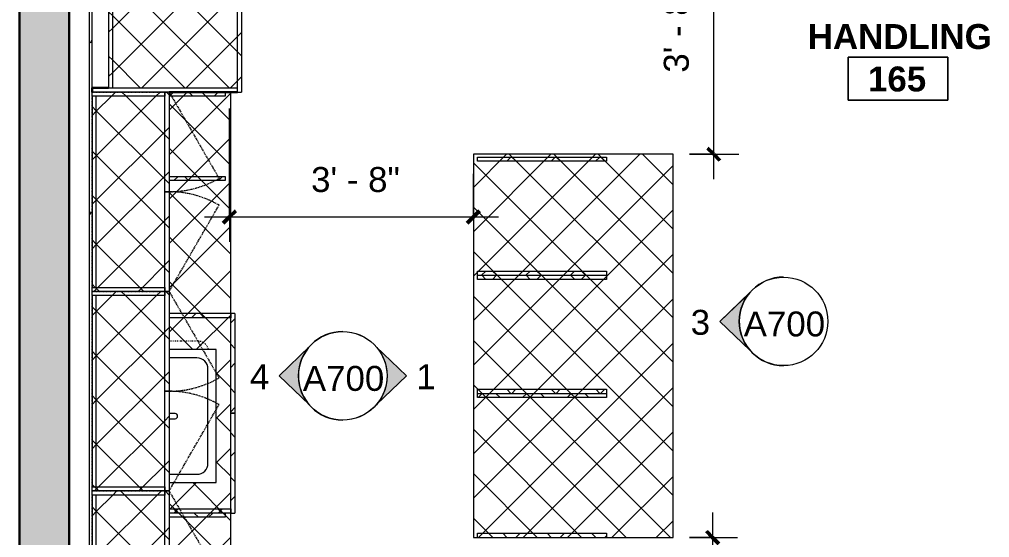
# Model space of a CAD drawing. Header units: inches. Extents: x -545 to 1083, y -2066 to -269.
# Drawn here: x -529.2 to -354.2, y -1870.6 to -1777.1 of the extents above; entities that cross this region are included whole.
import ezdxf

# ---------------------------------------------------------------- set-up
doc = ezdxf.new("R2010")
doc.units = ezdxf.units.IN
doc.header["$MEASUREMENT"] = 0
for name, pattern in [('Dash', [0.25, 0.125, -0.125]), ('Dash dot dot', [0.8125, 0.25, -0.1875, 0, -0.1875, 0, -0.1875]), ('Hidden', [0.28125, 0.1875, -0.09375])]:
    doc.linetypes.add(name, pattern=pattern)
for name, color, linetype, lineweight in [('A-ANNO-DIMS', 211, 'Continuous', 9), ('A-ANNO-DIMS-48', 211, 'Continuous', 9), ('A-AREA-IDEN', 2, 'Continuous', 9), ('A-WALL', 113, 'Continuous', 18), ('A-WALL-PATT', 111, 'Continuous', 18), ('G-ANNO-SYMB', 111, 'Continuous', 9), ('I-WALL', 2, 'Continuous', 18), ('P-SANR-FIXT', 6, 'Continuous', 9), ('Q-CASE', 31, 'Continuous', 9), ('Q-CASE-HDLN', 31, 'Dash', 9)]:
    doc.layers.add(name, color=color, linetype=linetype, lineweight=lineweight)
doc.styles.add('Arial', font='arial.ttf', dxfattribs={"height": 4.5})
doc.styles.add('Swis721 Lt BT', font='swissl.ttf', dxfattribs={"height": 4.5})
doc.styles.add('Swis721 Lt BT_B', font='', dxfattribs={"height": 4.5})
doc.styles.get('Swis721 Lt BT_B').set_extended_font_data('Swis721 Lt BT', bold=True)
doc.dimstyles.new('OTJ_-_3_32__Linear__1_2__Tolerance', dxfattribs={"dimscale": 12, "dimtxt": 4.748918, "dimasz": 0.1875, "dimexe": 0.375, "dimexo": 0.25, "dimgap": 0.25, "dimtad": 1, "dimdec": 1, "dimrnd": 0.5, "dimzin": 3, "dimdsep": 46, "dimlunit": 4, "dimtxsty": 'Swis721 Lt BT', "dimblk1": 'OBLIQUE', "dimblk2": 'OBLIQUE', "dimsah": 1, "dimcen": 0.09, "dimdle": 0.375, "dimazin": 0, "dimtfac": 1, "dimtdec": 4, "dimtix": 1, "dimtmove": 0, "dimatfit": 3, "dimfxl": 1, "dimtvp": 1, "dimfrac": 2, "dimtolj": 1, "dimtzin": 0, "dimarcsym": 2})
pattern_1 = [(315, (1808.969, -517.66), (4.006467, 4.006467), []), (45, (1808.969, -517.66), (-4.006467, 4.006467), [])]
pattern_2 = [(315, (1868.181, -516.66), (4.006467, 4.006467), []), (45, (1868.181, -516.66), (-4.006467, 4.006467), [])]
pattern_3 = [(315, (1864.203, -518.41), (4.006467, 4.006467), []), (45, (1864.203, -518.41), (-4.006467, 4.006467), [])]
pattern_4 = [(315, (1792.203, -518.41), (4.006467, 4.006467), []), (45, (1792.203, -518.41), (-4.006467, 4.006467), [])]
pattern_5 = [(315, (1828.203, -518.41), (4.006467, 4.006467), []), (45, (1828.203, -518.41), (-4.006467, 4.006467), [])]
pattern_6 = [(315, (1900.203, -518.41), (4.006467, 4.006467), []), (45, (1900.203, -518.41), (-4.006467, 4.006467), [])]
pattern_7 = [(315, (1886.203, -517.66), (4.006467, 4.006467), []), (45, (1886.203, -517.66), (-4.006467, 4.006467), [])]
pattern_8 = [(135, (-1842.587, 420.935), (-4.006467, -4.006467), []), (225, (-1842.587, 420.935), (4.006467, -4.006467), [])]
pattern_9 = [(135, (-1821.268, 420.935), (-4.006467, -4.006467), []), (225, (-1821.268, 420.935), (4.006467, -4.006467), [])]
pattern_10 = [(135, (-1799.948, 420.935), (-4.006467, -4.006467), []), (225, (-1799.948, 420.935), (4.006467, -4.006467), [])]

# ---------------------------------------------------------------- blocks, each defined once
blk = doc.blocks.new('Counter Top-Island - 48_ Depth-5955195-1ST FLOOR - CONSTRUCTION')
at = {"layer": 'Q-CASE'}
h = blk.add_hatch(dxfattribs=at)
h.set_pattern_fill('FP_3', color=256, style=0, pattern_type=2)
h.set_pattern_definition([(135, (-1848.698, 412.297), (-4.006467, -4.006467), []), (225, (-1848.698, 412.297), (4.006467, -4.006467), [])])
h.paths.add_polyline_path([(21.88, 1), (-47.26, 1), (-47.26, -35), (21.88, -35)], flags=0)
for p, q in [((21.88, 1), (-47.26, 1)), ((-47.26, 1), (-47.26, -35)), ((21.88, -35), (21.88, 1)), ((-47.26, -35), (21.88, -35))]:
    blk.add_line(p, q, dxfattribs=at)
blk = doc.blocks.new('Counter Top w Sink Hole - 24_ Depth-5965530-1ST FLOOR - CONSTRUCTION')
at = {"layer": 'Q-CASE'}
h = blk.add_hatch(dxfattribs=at)
h.set_pattern_fill('FP_4', color=256, style=0, pattern_type=2)
h.set_pattern_definition([(315, (1836.945, -516.047), (4.006467, 4.006467), []), (45, (1836.945, -516.047), (-4.006467, 4.006467), [])])
h.paths.add_polyline_path([(-47.26, -13.87), (-47.26, -25), (46.74, -25), (46.74, -13.87), (0.26, -13.87), (0.26, -22.37), (-23.74, -22.37), (-23.74, -13.87), (-43.26, -13.87)], flags=0)
for p, q in [((-47.26, -13.87), (-47.26, -25)), ((-47.26, -25), (46.74, -25))]:
    blk.add_line(p, q, dxfattribs=at)
at = {"layer": 'Q-CASE', "linetype": 'Dash dot dot'}
blk.add_line((1.82, -13.87), (1.82, -19), dxfattribs=at)
blk.add_arc((-0.18, -19), 2, 283.0657, 0, dxfattribs=at)
blk = doc.blocks.new('Sink Kitchen-Single - 30_ x 21_-V11-1ST FLOOR - CONSTRUCTION')
at = {"layer": 'P-SANR-FIXT'}
for p, q in [((-11.38, -1.91), (-11.38, -10.41)), ((-9.88, -1.91), (-9.88, -6.91)), ((11.12, -6.91), (11.12, -1.91)), ((12.62, -10.41), (12.62, -1.91)), ((-11.38, -10.41), (12.62, -10.41)), ((-7.88, -8.91), (9.12, -8.91))]:
    blk.add_line(p, q, dxfattribs=at)
for centre, start, end in [((-7.88, -6.91), 180, 270), ((9.12, -6.91), 270, 0)]:
    blk.add_arc(centre, 2, start, end, dxfattribs=at)
blk = doc.blocks.new('CW Drawers - UB 34_5_h x 24_d - 4 Equal Drawers-6047070-1ST FLOOR - CONSTRUCTION')
at = {"layer": 'Q-CASE'}
h = blk.add_hatch(dxfattribs=at)
h.set_pattern_fill('FP_19', color=256, style=0, pattern_type=2)
h.set_pattern_definition(pattern_1)
h.paths.add_polyline_path([(2.78, -25.61), (3.53, -25.61), (3.53, -15.49), (2.78, -15.49)], flags=0)
h = blk.add_hatch(dxfattribs=at)
h.set_pattern_fill('FP_19', color=256, style=0, pattern_type=2)
h.set_pattern_definition(pattern_1)
h.paths.add_polyline_path([(18.03, -25.61), (18.76, -25.61), (18.76, -15.49), (18.03, -15.49)], flags=0)
for p, q in [((2.78, -25.61), (2.78, -15.49)), ((3.53, -15.49), (3.53, -25.61)), ((18.03, -25.61), (18.03, -15.49)), ((3.53, -25.61), (2.78, -25.61)), ((18.76, -25.61), (18.03, -25.61))]:
    blk.add_line(p, q, dxfattribs=at)
blk = doc.blocks.new('CW Cupbd1 - UB 34_5_h x 24_d - 2 Doors 2-6046997-1ST FLOOR - CONSTRUCTION')
at = {"layer": 'Q-CASE'}
h = blk.add_hatch(dxfattribs=at)
h.set_pattern_fill('FP_20', color=256, style=0, pattern_type=2)
h.set_pattern_definition(pattern_2)
h.paths.add_polyline_path([(2, -25.61), (2.75, -25.61), (2.75, -14.49), (2, -14.49)], flags=0)
h = blk.add_hatch(dxfattribs=at)
h.set_pattern_fill('FP_20', color=256, style=0, pattern_type=2)
h.set_pattern_definition(pattern_2)
h.paths.add_polyline_path([(37.25, -25.61), (38, -25.61), (38, -14.49), (37.25, -14.49), (37.25, -22.02)], flags=0)
h = blk.add_hatch(dxfattribs=at)
h.set_pattern_fill('FP_20', color=256, style=0, pattern_type=2)
h.set_pattern_definition(pattern_2)
h.paths.add_polyline_path([(2, -25.61), (2, -26.36), (20, -26.36), (20, -25.61), (2.75, -25.61)], flags=0)
h = blk.add_hatch(dxfattribs=at)
h.set_pattern_fill('FP_20', color=256, style=0, pattern_type=2)
h.set_pattern_definition(pattern_2)
h.paths.add_polyline_path([(20, -26.36), (38, -26.36), (38, -25.61), (20, -25.61)], flags=0)
for p, q in [((2, -25.61), (2, -14.49)), ((2.75, -14.49), (2.75, -25.61)), ((37.25, -25.61), (37.25, -14.49)), ((38, -25.61), (38, -14.49)), ((2, -25.61), (2, -26.36)), ((2.75, -25.61), (2, -25.61)), ((20, -26.36), (20, -25.61)), ((20, -25.61), (20, -26.36)), ((38, -25.61), (37.25, -25.61)), ((38, -26.36), (38, -25.61)), ((20, -26.36), (2, -26.36)), ((38, -26.36), (20, -26.36))]:
    blk.add_line(p, q, dxfattribs=at)
blk = doc.blocks.new('CW Cupbd Ohead - 23_5_h x 13 7_8_d - 2 Doors - 1 Shelf-5963659-1ST FLOOR - CONSTRUCTION')
at = {"layer": 'Q-CASE'}
h = blk.add_hatch(dxfattribs=at)
h.set_pattern_fill('FP_21', color=256, style=0, pattern_type=2)
h.set_pattern_definition(pattern_3)
h.paths.add_polyline_path([(2, -15.45), (2.75, -15.45), (2.75, -2.36), (2, -2.36)], flags=0)
h = blk.add_hatch(dxfattribs=at)
h.set_pattern_fill('FP_21', color=256, style=0, pattern_type=2)
h.set_pattern_definition(pattern_3)
h.paths.add_polyline_path([(2.75, -3.11), (37.25, -3.11), (37.25, -2.36), (2.75, -2.36)], flags=0)
h = blk.add_hatch(dxfattribs=at)
h.set_pattern_fill('FP_21', color=256, style=0, pattern_type=2)
h.set_pattern_definition(pattern_3)
h.paths.add_polyline_path([(2.75, -15.45), (37.25, -15.45), (37.25, -3.11), (2.75, -3.11)], flags=0)
h = blk.add_hatch(dxfattribs=at)
h.set_pattern_fill('FP_21', color=256, style=0, pattern_type=2)
h.set_pattern_definition(pattern_3)
h.paths.add_polyline_path([(37.25, -15.45), (38, -15.45), (38, -2.36), (37.25, -2.36)], flags=0)
h = blk.add_hatch(dxfattribs=at)
h.set_pattern_fill('FP_21', color=256, style=0, pattern_type=2)
h.set_pattern_definition(pattern_3)
h.paths.add_polyline_path([(2, -16.24), (20, -16.24), (20, -15.45), (2, -15.45)], flags=0)
h = blk.add_hatch(dxfattribs=at)
h.set_pattern_fill('FP_21', color=256, style=0, pattern_type=2)
h.set_pattern_definition(pattern_3)
h.paths.add_polyline_path([(20, -15.45), (20, -16.24), (38, -16.24), (38, -15.45), (25.35, -15.45)], flags=0)
for p, q in [((2, -2.36), (2.75, -2.36)), ((2, -15.45), (2, -2.36)), ((2.75, -2.36), (2.75, -15.45)), ((37.25, -2.36), (2.75, -2.36)), ((2.75, -3.11), (37.25, -3.11)), ((37.25, -2.36), (38, -2.36)), ((37.25, -15.45), (37.25, -2.36)), ((38, -15.45), (38, -2.36)), ((2, -15.45), (20, -15.45)), ((2, -15.45), (2, -16.24)), ((2.75, -15.45), (2, -15.45)), ((20, -16.24), (20, -15.45)), ((20, -15.45), (38, -15.45)), ((20, -15.45), (20, -16.24)), ((38, -15.45), (37.25, -15.45)), ((38, -16.24), (38, -15.45)), ((20, -16.24), (2, -16.24)), ((38, -16.24), (20, -16.24))]:
    blk.add_line(p, q, dxfattribs=at)
at = {"layer": 'Q-CASE', "linetype": 'Hidden'}
for p, q in [((2, -16.24), (17.58, -25.24)), ((38, -16.24), (22.41, -25.24))]:
    blk.add_line(p, q, dxfattribs=at)
for centre, start, end in [((2, -16.24), 330, 0.5), ((38, -16.24), 179.5, 210)]:
    blk.add_arc(centre, 18, start, end, dxfattribs=at)
at = {"layer": 'Q-CASE-HDLN'}
for p, q in [((2, -16.24), (2, -2.36)), ((2, -2.36), (38, -2.36)), ((38, -2.36), (38, -16.24)), ((38, -16.24), (2, -16.24))]:
    blk.add_line(p, q, dxfattribs=at)
blk = doc.blocks.new('CW Cupbd1 - Fridge 80_h x 24_d - 2 Doors 2-5962834-1ST FLOOR - CONSTRUCTION')
at = {"layer": 'Q-CASE'}
h = blk.add_hatch(dxfattribs=at)
h.set_pattern_fill('FP_23', color=256, style=0, pattern_type=2)
h.set_pattern_definition(pattern_4)
h.paths.add_polyline_path([(2.75, -5.31), (2.75, -6.06), (34, -6.06), (34, -5.31), (4.68, -5.31)], flags=0)
h = blk.add_hatch(dxfattribs=at)
h.set_pattern_fill('FP_23', color=256, style=0, pattern_type=2)
h.set_pattern_definition(pattern_4)
h.paths.add_polyline_path([(2.75, -6.06), (2.75, -28.56), (34, -28.56), (34, -6.06), (4.68, -6.06)], flags=0)
h = blk.add_hatch(dxfattribs=at)
h.set_pattern_fill('FP_23', color=256, style=0, pattern_type=2)
h.set_pattern_definition(pattern_4)
h.paths.add_polyline_path([(2, -28.56), (2, -29.31), (18.37, -29.31), (18.37, -28.56), (4.68, -28.56)], flags=0)
h = blk.add_hatch(dxfattribs=at)
h.set_pattern_fill('FP_23', color=256, style=0, pattern_type=2)
h.set_pattern_definition(pattern_4)
h.paths.add_polyline_path([(18.37, -29.31), (34.75, -29.31), (34.75, -28.56), (18.37, -28.56)], flags=0)
at = {"layer": 'Q-CASE', "lineweight": 30}
for p, q in [((2.75, -2.36), (2, -2.36)), ((2.75, -5.31), (2.75, -2.36)), ((34.75, -2.36), (34, -2.36)), ((34, -2.36), (34, -5.31)), ((34.75, -28.56), (34.75, -2.36)), ((2, -16.24), (2, -28.56))]:
    blk.add_line(p, q, dxfattribs=at)
at = {"layer": 'Q-CASE'}
for p, q in [((34, -5.31), (2.75, -5.31)), ((2.75, -5.31), (2.75, -6.06)), ((2.75, -6.06), (2.75, -28.56)), ((2.75, -6.06), (34, -6.06)), ((34, -6.06), (34, -5.31)), ((34, -28.56), (34, -6.06)), ((2, -28.56), (18.37, -28.56)), ((2, -28.56), (2, -29.31)), ((18.37, -29.31), (2, -29.31)), ((18.37, -29.31), (18.37, -28.56)), ((18.37, -28.56), (34.75, -28.56)), ((18.37, -28.56), (18.37, -29.31)), ((34.75, -29.31), (18.37, -29.31)), ((34.75, -29.31), (34.75, -28.56))]:
    blk.add_line(p, q, dxfattribs=at)
blk = doc.blocks.new('CW Cupbd Ohead - 23_5_h x 13 7_8_d - 2 Doors - 1 Shelf-V14-1ST FLOOR - CONSTRUCTION')
at = {"layer": 'Q-CASE'}
h = blk.add_hatch(dxfattribs=at)
h.set_pattern_fill('FP_24', color=256, style=0, pattern_type=2)
h.set_pattern_definition(pattern_5)
h.paths.add_polyline_path([(2, -15.45), (2.75, -15.45), (2.75, -2.36), (2, -2.36)], flags=0)
h = blk.add_hatch(dxfattribs=at)
h.set_pattern_fill('FP_24', color=256, style=0, pattern_type=2)
h.set_pattern_definition(pattern_5)
h.paths.add_polyline_path([(2.75, -2.36), (2.75, -3.11), (37.25, -3.11), (37.25, -2.36), (6.46, -2.36)], flags=0)
h = blk.add_hatch(dxfattribs=at)
h.set_pattern_fill('FP_24', color=256, style=0, pattern_type=2)
h.set_pattern_definition(pattern_5)
h.paths.add_polyline_path([(2.75, -15.45), (37.25, -15.45), (37.25, -3.11), (2.75, -3.11)], flags=0)
h = blk.add_hatch(dxfattribs=at)
h.set_pattern_fill('FP_24', color=256, style=0, pattern_type=2)
h.set_pattern_definition(pattern_5)
h.paths.add_polyline_path([(37.25, -15.45), (38, -15.45), (38, -2.36), (37.25, -2.36)], flags=0)
h = blk.add_hatch(dxfattribs=at)
h.set_pattern_fill('FP_24', color=256, style=0, pattern_type=2)
h.set_pattern_definition(pattern_5)
h.paths.add_polyline_path([(2, -16.24), (20, -16.24), (20, -15.45), (2, -15.45)], flags=0)
h = blk.add_hatch(dxfattribs=at)
h.set_pattern_fill('FP_24', color=256, style=0, pattern_type=2)
h.set_pattern_definition(pattern_5)
h.paths.add_polyline_path([(20, -15.45), (20, -16.24), (38, -16.24), (38, -15.45)], flags=0)
for p, q in [((2, -2.36), (2.75, -2.36)), ((2, -15.45), (2, -2.36)), ((2.75, -2.36), (2.75, -15.45)), ((37.25, -2.36), (2.75, -2.36)), ((2.75, -3.11), (37.25, -3.11)), ((37.25, -2.36), (38, -2.36)), ((37.25, -15.45), (37.25, -2.36)), ((38, -15.45), (38, -2.36)), ((2, -15.45), (20, -15.45)), ((2, -15.45), (2, -16.24)), ((2.75, -15.45), (2, -15.45)), ((20, -16.24), (20, -15.45)), ((20, -15.45), (38, -15.45)), ((20, -15.45), (20, -16.24)), ((38, -15.45), (37.25, -15.45)), ((38, -16.24), (38, -15.45)), ((20, -16.24), (2, -16.24)), ((38, -16.24), (20, -16.24))]:
    blk.add_line(p, q, dxfattribs=at)
at = {"layer": 'Q-CASE', "linetype": 'Hidden'}
for p, q in [((2, -16.24), (17.58, -25.24)), ((38, -16.24), (22.41, -25.24))]:
    blk.add_line(p, q, dxfattribs=at)
for centre, start, end in [((2, -16.24), 330, 0.5), ((38, -16.24), 179.5, 210)]:
    blk.add_arc(centre, 18, start, end, dxfattribs=at)
at = {"layer": 'Q-CASE-HDLN'}
for p, q in [((2, -16.24), (2, -2.36)), ((2, -2.36), (38, -2.36)), ((38, -2.36), (38, -16.24)), ((38, -16.24), (2, -16.24))]:
    blk.add_line(p, q, dxfattribs=at)
blk = doc.blocks.new('CW Cupbd Ohead - 23_5_h x 13 7_8_d - 2 Doors - 1 Shelf-V15-1ST FLOOR - CONSTRUCTION')
at = {"layer": 'Q-CASE'}
h = blk.add_hatch(dxfattribs=at)
h.set_pattern_fill('FP_25', color=256, style=0, pattern_type=2)
h.set_pattern_definition(pattern_6)
h.paths.add_polyline_path([(2, -15.45), (2.75, -15.45), (2.75, -2.36), (2, -2.36)], flags=0)
h = blk.add_hatch(dxfattribs=at)
h.set_pattern_fill('FP_25', color=256, style=0, pattern_type=2)
h.set_pattern_definition(pattern_6)
h.paths.add_polyline_path([(2.75, -2.36), (2.75, -3.11), (37.25, -3.11), (37.25, -2.36)], flags=0)
h = blk.add_hatch(dxfattribs=at)
h.set_pattern_fill('FP_25', color=256, style=0, pattern_type=2)
h.set_pattern_definition(pattern_6)
h.paths.add_polyline_path([(2.75, -15.45), (37.25, -15.45), (37.25, -3.11), (2.75, -3.11)], flags=0)
h = blk.add_hatch(dxfattribs=at)
h.set_pattern_fill('FP_25', color=256, style=0, pattern_type=2)
h.set_pattern_definition(pattern_6)
h.paths.add_polyline_path([(37.25, -15.45), (38, -15.45), (38, -2.36), (37.25, -2.36)], flags=0)
h = blk.add_hatch(dxfattribs=at)
h.set_pattern_fill('FP_25', color=256, style=0, pattern_type=2)
h.set_pattern_definition(pattern_6)
h.paths.add_polyline_path([(2, -16.24), (20, -16.24), (20, -15.45), (2, -15.45)], flags=0)
h = blk.add_hatch(dxfattribs=at)
h.set_pattern_fill('FP_25', color=256, style=0, pattern_type=2)
h.set_pattern_definition(pattern_6)
h.paths.add_polyline_path([(20, -15.45), (20, -16.24), (38, -16.24), (38, -15.45)], flags=0)
for p, q in [((2, -2.36), (2.75, -2.36)), ((2, -15.45), (2, -2.36)), ((2.75, -2.36), (2.75, -15.45)), ((37.25, -2.36), (2.75, -2.36)), ((2.75, -3.11), (37.25, -3.11)), ((37.25, -2.36), (38, -2.36)), ((37.25, -15.45), (37.25, -2.36)), ((38, -15.45), (38, -2.36)), ((2, -15.45), (20, -15.45)), ((2, -15.45), (2, -16.24)), ((2.75, -15.45), (2, -15.45)), ((20, -16.24), (20, -15.45)), ((20, -15.45), (38, -15.45)), ((20, -15.45), (20, -16.24)), ((38, -15.45), (37.25, -15.45)), ((38, -16.24), (38, -15.45)), ((20, -16.24), (2, -16.24)), ((38, -16.24), (20, -16.24))]:
    blk.add_line(p, q, dxfattribs=at)
at = {"layer": 'Q-CASE', "linetype": 'Hidden'}
for p, q in [((2, -16.24), (17.58, -25.24)), ((38, -16.24), (22.41, -25.24))]:
    blk.add_line(p, q, dxfattribs=at)
for centre, start, end in [((2, -16.24), 330, 0.5), ((38, -16.24), 179.5, 210)]:
    blk.add_arc(centre, 18, start, end, dxfattribs=at)
at = {"layer": 'Q-CASE-HDLN'}
for p, q in [((2, -16.24), (2, -2.36)), ((2, -2.36), (38, -2.36)), ((38, -2.36), (38, -16.24)), ((38, -16.24), (2, -16.24))]:
    blk.add_line(p, q, dxfattribs=at)
blk = doc.blocks.new('CW Cupbd1 - UB 34_5_h x 24_d - 1 Door-6047030-1ST FLOOR - CONSTRUCTION')
at = {"layer": 'Q-CASE'}
h = blk.add_hatch(dxfattribs=at)
h.set_pattern_fill('FP_27', color=256, style=0, pattern_type=2)
h.set_pattern_definition(pattern_7)
h.paths.add_polyline_path([(2, -25.61), (2.75, -25.61), (2.75, -15.49), (2, -15.49)], flags=0)
h = blk.add_hatch(dxfattribs=at)
h.set_pattern_fill('FP_27', color=256, style=0, pattern_type=2)
h.set_pattern_definition(pattern_7)
h.paths.add_polyline_path([(19.27, -25.61), (20.02, -25.61), (20.02, -15.49), (19.27, -15.49)], flags=0)
for p, q in [((2, -25.61), (2, -15.49)), ((2.75, -15.49), (2.75, -25.61)), ((19.27, -25.61), (19.27, -15.49)), ((20.02, -25.61), (20.02, -15.49)), ((2.75, -25.61), (2, -25.61)), ((20.02, -25.61), (19.27, -25.61))]:
    blk.add_line(p, q, dxfattribs=at)
blk = doc.blocks.new('CW Cupbd1 - UB 42_h x 24_d - Open - 1 Shelf-5966500-1ST FLOOR - CONSTRUCTION')
at = {"layer": 'Q-CASE'}
h = blk.add_hatch(dxfattribs=at)
h.set_pattern_fill('FP_28', color=256, style=0, pattern_type=2)
h.set_pattern_definition(pattern_8)
h.paths.add_polyline_path([(2.75, -2.36), (2, -2.36), (2, -25.61), (2.75, -25.61)], flags=0)
h = blk.add_hatch(dxfattribs=at)
h.set_pattern_fill('FP_28', color=256, style=0, pattern_type=2)
h.set_pattern_definition(pattern_8)
h.paths.add_polyline_path([(28, -2.36), (27.25, -2.36), (27.25, -25.61), (28, -25.61)], flags=0)
for p, q in [((2, -2.36), (2.75, -2.36)), ((2, -25.61), (2, -2.36)), ((2.75, -2.36), (2.75, -25.61)), ((27.25, -2.36), (28, -2.36)), ((27.25, -25.61), (27.25, -2.36)), ((28, -25.61), (28, -2.36)), ((2.75, -25.61), (2, -25.61)), ((28, -25.61), (27.25, -25.61))]:
    blk.add_line(p, q, dxfattribs=at)
blk = doc.blocks.new('CW Cupbd1 - UB 42_h x 24_d - 1 Door-6075982-1ST FLOOR - CONSTRUCTION')
at = {"layer": 'Q-CASE'}
h = blk.add_hatch(dxfattribs=at)
h.set_pattern_fill('FP_29', color=256, style=0, pattern_type=2)
h.set_pattern_definition(pattern_9)
h.paths.add_polyline_path([(2.75, -2.36), (2, -2.36), (2, -25.61), (2.75, -25.61)], flags=0)
h = blk.add_hatch(dxfattribs=at)
h.set_pattern_fill('FP_29', color=256, style=0, pattern_type=2)
h.set_pattern_definition(pattern_9)
h.paths.add_polyline_path([(23.31, -2.36), (22.56, -2.36), (22.56, -25.61), (23.31, -25.61)], flags=0)
for p, q in [((2, -2.36), (2.75, -2.36)), ((2, -25.61), (2, -2.36)), ((2.75, -2.36), (2.75, -25.61)), ((22.56, -2.36), (23.31, -2.36)), ((22.56, -25.61), (22.56, -2.36)), ((23.31, -25.61), (23.31, -2.36)), ((2.75, -25.61), (2, -25.61)), ((23.31, -25.61), (22.56, -25.61))]:
    blk.add_line(p, q, dxfattribs=at)
blk = doc.blocks.new('CW Cupbd1 - UB 42_h x 24_d - 1 Door-V16-1ST FLOOR - CONSTRUCTION')
at = {"layer": 'Q-CASE'}
h = blk.add_hatch(dxfattribs=at)
h.set_pattern_fill('FP_30', color=256, style=0, pattern_type=2)
h.set_pattern_definition(pattern_10)
h.paths.add_polyline_path([(2.75, -2.36), (2, -2.36), (2, -25.61), (2.75, -25.61)], flags=0)
h = blk.add_hatch(dxfattribs=at)
h.set_pattern_fill('FP_30', color=256, style=0, pattern_type=2)
h.set_pattern_definition(pattern_10)
h.paths.add_polyline_path([(23.31, -2.36), (22.56, -2.36), (22.56, -25.61), (23.31, -25.61)], flags=0)
for p, q in [((2, -2.36), (2.75, -2.36)), ((2, -25.61), (2, -2.36)), ((2.75, -2.36), (2.75, -25.61)), ((22.56, -2.36), (23.31, -2.36)), ((22.56, -25.61), (22.56, -2.36)), ((23.31, -25.61), (23.31, -2.36)), ((2.75, -25.61), (2, -25.61)), ((23.31, -25.61), (22.56, -25.61))]:
    blk.add_line(p, q, dxfattribs=at)
blk = doc.blocks.new('P-Faucet-Counter - Matte Black-4259821-1ST FLOOR - CONSTRUCTION')
at = {"layer": 'P-SANR-FIXT'}
for p, q in [((-0.47, -6.81), (-0.47, -7.88)), ((0.47, -7.88), (0.47, -6.81))]:
    blk.add_line(p, q, dxfattribs=at)
blk.add_arc((0, -7.88), 0.467, 180, 360, dxfattribs=at)
blk = doc.blocks.new('Elevation - Filled Arrow 2-347888-1ST FLOOR - CONSTRUCTION')
at = {"layer": 'G-ANNO-SYMB'}
blk.add_circle((0, 0), 0.1664, dxfattribs=at)
blk = doc.blocks.new('Elevation - Filled Arrow-151867-1ST FLOOR - CONSTRUCTION')
at = {"layer": 'G-ANNO-SYMB'}
h = blk.add_hatch(color=256, dxfattribs=at)
edge = h.paths.add_edge_path(flags=0)
edge.add_line((0, 0.2393), (0.1103, 0.1247))
edge.add_arc((-0.0002, -0.0002), 0.1667, 48.498, 130.5571)
edge.add_line((-0.1085, 0.1265), (0, 0.2393))
for p, q in [((0, 0.2393), (-0.1085, 0.1265)), ((-0.1084, 0.1266), (0, 0.2393)), ((0, 0.2393), (-0.1084, 0.1266)), ((0, 0.2393), (0.11, 0.1249)), ((0.1103, 0.1247), (0, 0.2393))]:
    blk.add_line(p, q, dxfattribs=at)
blk.add_arc((-0.0002, -0.0002), 0.1667, 48.498, 130.5571, dxfattribs=at)
blk.add_ellipse((-0.0002, -0.0001), major_axis=(-0.1667, 0), ratio=0.999376, start_param=3.141593, end_param=6.283185, dxfattribs=at)
blk = doc.blocks.new('Room Tag - Room Name and Number-3379422-1ST FLOOR - CONSTRUCTION')
at = {"layer": 'A-AREA-IDEN'}
for p, q in [((-0.1881, -0.1636), (-0.1881, -0.0018)), ((-0.1881, -0.0018), (0.1869, -0.0018)), ((0.1869, -0.0018), (-0.1881, -0.0018)), ((-0.1881, -0.0018), (-0.1881, -0.1636)), ((0.1869, -0.0018), (0.1869, -0.1636)), ((0.1869, -0.1636), (0.1869, -0.0018)), ((0.1869, -0.1636), (-0.1881, -0.1636)), ((-0.1881, -0.1636), (0.1869, -0.1636))]:
    blk.add_line(p, q, dxfattribs=at)
blk = doc.blocks.new('DIMBLOCK33-1ST FLOOR - CONSTRUCTION')
at = {"layer": 'A-ANNO-DIMS-48'}
for p, q in [((-404.16, -1866.08), (-404.16, -1919.08)), ((-408.3, -1870.58), (-399.66, -1870.58)), ((-404.16, -1870.58), (-408.3, -1870.58)), ((-405.57, -1914.58), (-399.66, -1914.58)), ((-404.16, -1914.58), (-405.57, -1914.58))]:
    blk.add_line(p, q, dxfattribs=at)
at = {"layer": 'A-ANNO-DIMS-48', "lineweight": 50}
for p, q in [((-404.16, -1870.58), (-405.28, -1869.46)), ((-404.16, -1870.58), (-403.03, -1871.71)), ((-404.16, -1914.58), (-405.28, -1913.46)), ((-404.16, -1914.58), (-403.03, -1915.71))]:
    blk.add_line(p, q, dxfattribs=at)
at = {"layer": 'A-ANNO-DIMS-48', "color": 0, "insert": (-413.17, -1899.86), "char_height": 4.5, "width": 17.4579, "attachment_point": 1, "rotation": 90, "line_spacing_factor": 1.005062, "style": 'Swis721 Lt BT'}
blk.add_mtext('3\' - 8"', dxfattribs=at)
blk = doc.blocks.new('_Oblique')
at = {"color": 0, "linetype": 'ByBlock', "lineweight": -2}
blk.add_line((-0.5, -0.5), (0.5, 0.5), dxfattribs=at)
blk = doc.blocks.new('DIMBLOCK34-1ST FLOOR - CONSTRUCTION')
at = {"layer": 'A-ANNO-DIMS-48'}
for p, q in [((-403.95, -1805.94), (-403.95, -1752.94)), ((-435.45, -1757.44), (-399.45, -1757.44)), ((-403.95, -1757.44), (-435.45, -1757.44)), ((-408.3, -1801.44), (-399.45, -1801.44)), ((-403.95, -1801.44), (-408.3, -1801.44))]:
    blk.add_line(p, q, dxfattribs=at)
at = {"layer": 'A-ANNO-DIMS-48', "lineweight": 50}
for p, q in [((-403.95, -1757.44), (-405.08, -1756.31)), ((-403.95, -1757.44), (-402.83, -1758.56)), ((-403.95, -1801.44), (-405.08, -1800.31)), ((-403.95, -1801.44), (-402.83, -1802.56))]:
    blk.add_line(p, q, dxfattribs=at)
at = {"layer": 'A-ANNO-DIMS-48', "color": 0, "insert": (-412.96, -1786.71), "char_height": 4.5, "width": 17.4579, "attachment_point": 1, "rotation": 90, "line_spacing_factor": 1.005062, "style": 'Swis721 Lt BT'}
blk.add_mtext('3\' - 8"', dxfattribs=at)
blk = doc.blocks.new('DIMBLOCK37-1ST FLOOR - CONSTRUCTION')
at = {"layer": 'A-ANNO-DIMS-48'}
for p, q in [((-491.3, -1793.19), (-491.3, -1817.25)), ((-491.3, -1812.75), (-491.3, -1793.19)), ((-447.3, -1804.94), (-447.3, -1817.25)), ((-447.3, -1812.75), (-447.3, -1804.94)), ((-495.8, -1812.75), (-442.8, -1812.75))]:
    blk.add_line(p, q, dxfattribs=at)
at = {"layer": 'A-ANNO-DIMS-48', "lineweight": 50}
for p, q in [((-491.3, -1812.75), (-490.17, -1811.62)), ((-447.3, -1812.75), (-446.17, -1811.62)), ((-491.3, -1812.75), (-492.42, -1813.87)), ((-447.3, -1812.75), (-448.42, -1813.87))]:
    blk.add_line(p, q, dxfattribs=at)
at = {"layer": 'A-ANNO-DIMS-48', "color": 0, "insert": (-476.57, -1803.74), "char_height": 4.5, "width": 17.4579, "attachment_point": 1, "line_spacing_factor": 1.005062, "style": 'Swis721 Lt BT'}
blk.add_mtext('3\' - 8"', dxfattribs=at)

msp = doc.modelspace()

# ---------------------------------------------------------------- hatches: boundary and pattern name
at = {"layer": 'A-WALL-PATT', "lineweight": 9}
msp.add_hatch(color=7, dxfattribs=at).paths.add_polyline_path([(-522.77, -1925.58), (-520.17, -1925.58), (-520.17, -1746.44), (-529.17, -1746.44), (-529.17, -1925.58)], flags=0)
h = msp.add_hatch(dxfattribs=at)
h.set_pattern_fill('FP_1', color=256, style=0, pattern_type=2)
h.set_pattern_definition([(0, (0, 0), (15.36, 3.84), [0.634, -10.886, 0.634, -10.886, -61.44]), (0, (0, 0), (15.36, 3.84), [-23.04, 0.634, -22.406, 0.634, -10.886, -26.88]), (0, (0, 0), (15.36, 3.84), [-57.6, 0.634, -7.046, 0.634, -18.566]), (120, (5.76, 1.92), (-11.0055376, 11.38215), [0.634, -10.886, 0.634, -10.886, -61.44]), (120, (5.76, 1.92), (-11.0055376, 11.38215), [-23.04, 0.634, -22.406, 0.634, -10.886, -26.88]), (120, (5.76, 1.92), (-11.0055376, 11.38215), [-57.6, 0.634, -7.046, 0.634, -18.566]), (240, (7.68, 9.6), (-4.3544624, -15.22215), [0.634, -10.886, 0.634, -10.886, -61.44]), (240, (7.68, 9.6), (-4.3544624, -15.22215), [-23.04, 0.634, -22.406, 0.634, -10.886, -26.88]), (240, (7.68, 9.6), (-4.3544624, -15.22215), [-57.6, 0.634, -7.046, 0.634, -18.566])])
h.paths.add_polyline_path([(-516.05, -1914.58), (-516.05, -1757.44), (-516.55, -1757.44), (-516.55, -1914.58)], flags=0)

# ---------------------------------------------------------------- linework, layer by layer
at = {"layer": 'A-WALL', "color": 8, "lineweight": 30}
for p, q in [((-529.17, -1746.44), (-529.17, -1925.58)), ((-520.17, -1914.58), (-520.17, -1757.44))]:
    msp.add_line(p, q, dxfattribs=at)
at = {"layer": 'A-WALL'}
msp.add_line((-516.55, -1915.08), (-516.55, -1756.94), dxfattribs=at)
at = {"layer": 'I-WALL'}
msp.add_line((-516.05, -1790.21), (-516.05, -1757.44), dxfattribs=at)

# ---------------------------------------------------------------- block references
at = {"layer": 'A-AREA-IDEN', "xscale": 47.99999999999997, "yscale": 47.99999999999997, "zscale": 47.99999999999997}
msp.add_blockref('Room Tag - Room Name and Number-3379422-1ST FLOOR - CONSTRUCTION', (-370.68, -1783.8), dxfattribs=at)
at = {"layer": 'G-ANNO-SYMB', "xscale": 47.99999999999997, "yscale": 47.99999999999997, "zscale": 47.99999999999997, "rotation": 90}
for p in [(-391.36, -1831.59), (-470.86, -1841.41)]:
    msp.add_blockref('Elevation - Filled Arrow-151867-1ST FLOOR - CONSTRUCTION', p, dxfattribs=at)
at = {"layer": 'G-ANNO-SYMB', "xscale": 47.99999999999997, "yscale": 47.99999999999997, "zscale": 47.99999999999997}
for p in [(-391.36, -1831.59), (-470.86, -1841.41)]:
    msp.add_blockref('Elevation - Filled Arrow 2-347888-1ST FLOOR - CONSTRUCTION', p, dxfattribs=at)
at = {"layer": 'G-ANNO-SYMB', "extrusion": (0, 0, -1), "xscale": 47.99999999999997, "yscale": 47.99999999999997, "zscale": 47.99999999999997, "rotation": 89.9999999999998}
msp.add_blockref('Elevation - Filled Arrow-151867-1ST FLOOR - CONSTRUCTION', (470.86, -1841.41), dxfattribs=at)
at = {"layer": 'P-SANR-FIXT'}
for name, p, rotation in [('Sink Kitchen-Single - 30_ x 21_-V11-1ST FLOOR - CONSTRUCTION', (-504.08, -1849.3), 89.9999999999997), ('P-Faucet-Counter - Matte Black-4259821-1ST FLOOR - CONSTRUCTION', (-508.98, -1848.69), 89.9999999999999)]:
    msp.add_blockref(name, p, dxfattribs=dict(at, rotation=rotation))
at = {"layer": 'Q-CASE'}
for name, p, rotation in [('CW Cupbd1 - Fridge 80_h x 24_d - 2 Doors 2-5962834-1ST FLOOR - CONSTRUCTION', (-518.41, -1792.2), 89.99999999999973), ('CW Cupbd Ohead - 23_5_h x 13 7_8_d - 2 Doors - 1 Shelf-V14-1ST FLOOR - CONSTRUCTION', (-518.41, -1828.2), 89.99999999999973), ('Counter Top w Sink Hole - 24_ Depth-5965530-1ST FLOOR - CONSTRUCTION', (-516.05, -1836.95), 89.9999999999999), ('CW Drawers - UB 34_5_h x 24_d - 4 Equal Drawers-6047070-1ST FLOOR - CONSTRUCTION', (-517.66, -1808.97), 90), ('Counter Top-Island - 48_ Depth-5955195-1ST FLOOR - CONSTRUCTION', (-412.3, -1848.7), 269.9999999999997), ('CW Cupbd1 - UB 42_h x 24_d - 1 Door-V16-1ST FLOOR - CONSTRUCTION', (-420.94, -1799.95), 269.9999999999989), ('CW Cupbd1 - UB 42_h x 24_d - 1 Door-6075982-1ST FLOOR - CONSTRUCTION', (-420.94, -1821.27), 269.9999999999989), ('CW Cupbd Ohead - 23_5_h x 13 7_8_d - 2 Doors - 1 Shelf-5963659-1ST FLOOR - CONSTRUCTION', (-518.41, -1864.2), 89.99999999999973), ('CW Cupbd1 - UB 34_5_h x 24_d - 2 Doors 2-6046997-1ST FLOOR - CONSTRUCTION', (-516.66, -1868.18), 90), ('CW Cupbd1 - UB 42_h x 24_d - Open - 1 Shelf-5966500-1ST FLOOR - CONSTRUCTION', (-420.94, -1842.59), 269.9999999999992), ('CW Cupbd Ohead - 23_5_h x 13 7_8_d - 2 Doors - 1 Shelf-V15-1ST FLOOR - CONSTRUCTION', (-518.41, -1900.2), 89.99999999999973), ('CW Cupbd1 - UB 34_5_h x 24_d - 1 Door-6047030-1ST FLOOR - CONSTRUCTION', (-517.66, -1886.2), 90)]:
    msp.add_blockref(name, p, dxfattribs=dict(at, rotation=rotation))

# ---------------------------------------------------------------- texts
at = {"layer": 'A-AREA-IDEN', "char_height": 4.5, "attachment_point": 1, "style": 'Swis721 Lt BT_B'}
for s, insert, width in [('HANDLING', (-386.99, -1777.94), 39.39), ('165', (-376.13, -1785.6), 12.726)]:
    msp.add_mtext(s, dxfattribs=dict(at, insert=insert, width=width))
at = {"layer": 'G-ANNO-SYMB', "char_height": 4.5, "attachment_point": 1}
for s, insert, width, style in [('3', (-408.11, -1829.51), 4.0905, 'Swis721 Lt BT'), ('A700', (-398.55, -1829.81), 17.877, 'Arial'), ('4', (-487.61, -1839.33), 4.0905, 'Swis721 Lt BT'), ('A700', (-478.05, -1839.63), 17.877, 'Arial'), ('1', (-457.61, -1839.33), 4.0905, 'Swis721 Lt BT')]:
    msp.add_mtext(s, dxfattribs=dict(at, insert=insert, width=width, style=style))

# ---------------------------------------------------------------- dimensions: what is measured, and where the dimension line sits
at = {"layer": 'A-ANNO-DIMS'}
for base, p1, p2, override, picture, middle in [((-403.95, -1757.44), (-411.3, -1801.44), (-438.45, -1757.44), {"dimpost": '<>', "dimfxl": 51.702191}, 'DIMBLOCK34-1ST FLOOR - CONSTRUCTION', (-409.27, -1779.44)), ((-404.16, -1914.58), (-411.3, -1870.58), (-402.57, -1914.58), {"dimpost": '<>', "dimfxl": 44.857769}, 'DIMBLOCK33-1ST FLOOR - CONSTRUCTION', (-409.47, -1892.58))]:
    dim = msp.add_linear_dim(base=base, p1=p1, p2=p2, angle=90, dimstyle='OTJ_-_3_32__Linear__1_2__Tolerance', override=override, dxfattribs=at)
    dim.commit()
    dim.dimension.update_dxf_attribs({"geometry": picture, "text_midpoint": middle})
dim = msp.add_linear_dim(base=(-447.3, -1812.75), p1=(-491.3, -1790.19), p2=(-447.3, -1801.94), dimstyle='OTJ_-_3_32__Linear__1_2__Tolerance', override={"dimpost": '<>', "dimfxl": 45.543861}, dxfattribs=at)
dim.commit()
dim.dimension.update_dxf_attribs({"geometry": 'DIMBLOCK37-1ST FLOOR - CONSTRUCTION', "text_midpoint": (-469.3, -1807.44)})

doc.saveas('drawing.dxf')
